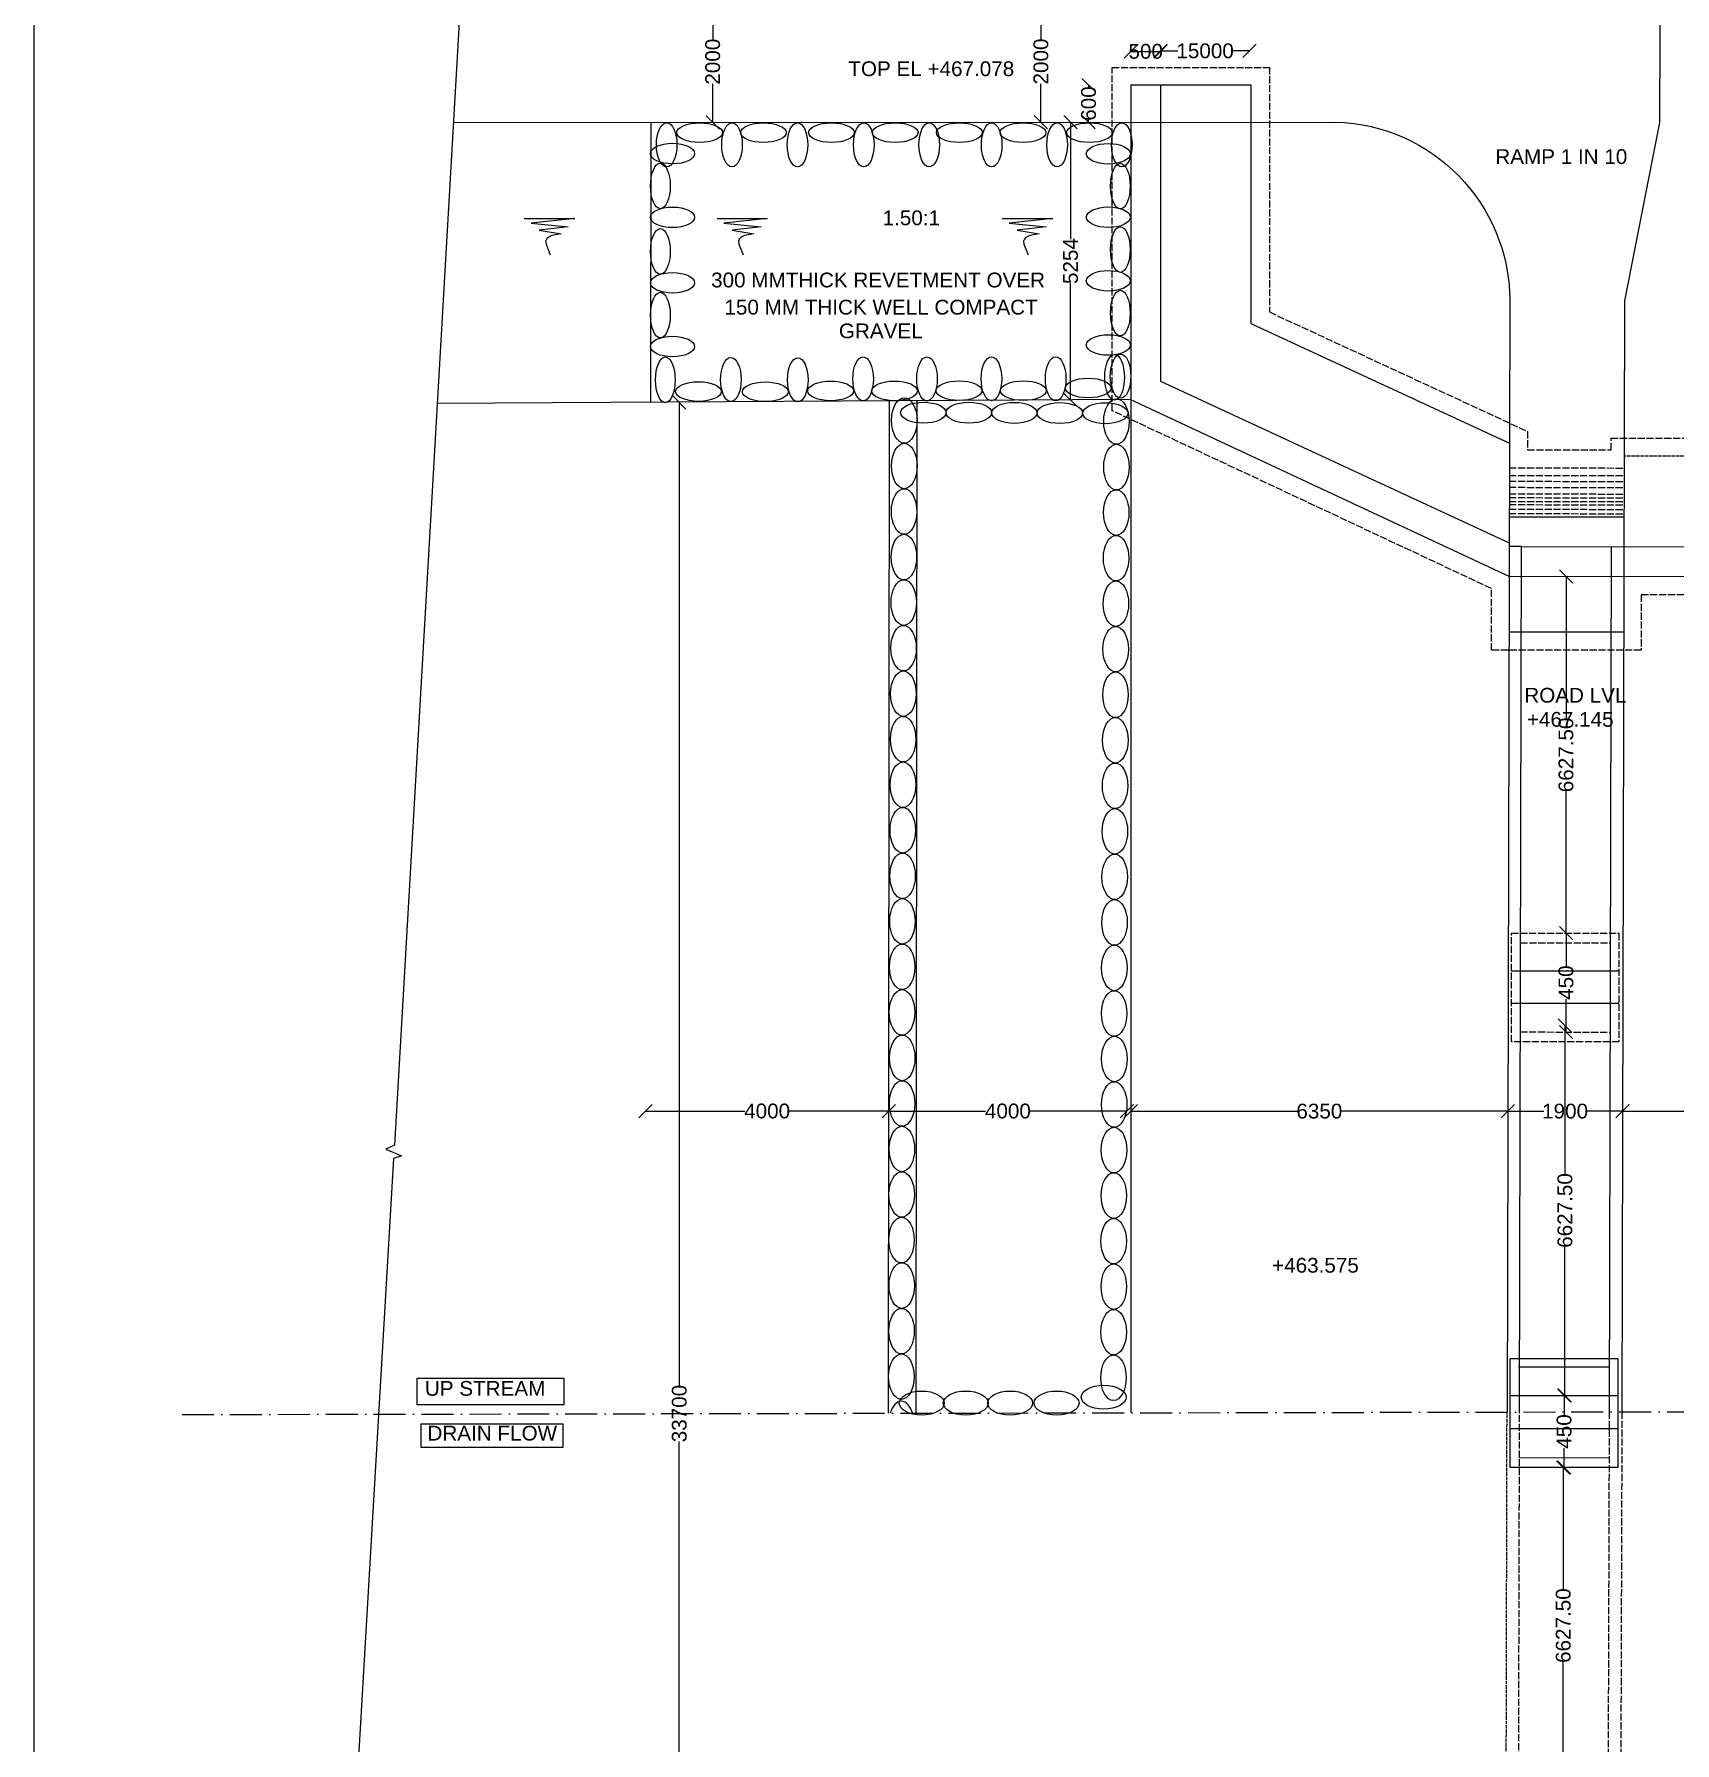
# Model space of a CAD drawing. Header units: feet. Extents: x 5124 to 2925857, y 2311 to 44697474.
# Drawn here: x 2810208 to 2837952, y 44638865 to 44667759 of the extents above; entities that cross this region are included whole.
import ezdxf

# ---------------------------------------------------------------- set-up
doc = ezdxf.new("R2010")
doc.units = ezdxf.units.FT
doc.header["$MEASUREMENT"] = 0
doc.linetypes.add('ACAD_ISO02W100', pattern=[15, 12, -3])
doc.linetypes.add('ACAD_ISO10W100', pattern=[18, 12, -3, 0, -3])
doc.layers.add('DRAWING', color=2, linetype='Continuous')
doc.layers.add('TEXT', color=7, linetype='Continuous')
doc.styles.get("Standard").update_dxf_attribs({"font": 'arial.ttf', "height": 250})
doc.dimstyles.get("Standard").update_dxf_attribs({"dimtxt": 250, "dimasz": 225, "dimexe": 0.18, "dimexo": 0.0625, "dimgap": 0.09, "dimtad": 0, "dimdec": 0, "dimzin": 0, "dimdsep": 46, "dimtxsty": 'Standard', "dimblk": 'OBLIQUE', "dimcen": 0.09, "dimse1": 1, "dimse2": 1, "dimadec": 0, "dimazin": 0, "dimtfac": 1, "dimtdec": 0, "dimtofl": 0, "dimtmove": 0, "dimatfit": 3, "dimfxl": 1, "dimtolj": 1, "dimtzin": 0, "dimarcsym": 0})

# ---------------------------------------------------------------- blocks, each defined once
blk = doc.blocks.new('_Oblique')
at = {"color": 0, "linetype": 'ByBlock', "lineweight": -2}
blk.add_line((-0.5, -0.5), (0.5, 0.5), dxfattribs=at)
blk = doc.blocks.new('*D29')
at = {"layer": 'Defpoints', "color": 0, "transparency": 16777216}
for p in [(2821683, 44668319), (2821683, 44668319), (2821685, 44666268)]:
    blk.add_point(p, dxfattribs=at)
at = {"layer": 'TEXT', "color": 0, "lineweight": -2, "transparency": 16777216}
for p, q in [((2821683, 44668319), (2821683, 44667669)), ((2821683, 44666268), (2821683, 44666919))]:
    blk.add_line(p, q, dxfattribs=at)
at = {"layer": 'TEXT', "color": 0, "lineweight": -2, "transparency": 16777216, "xscale": 225, "yscale": 225, "zscale": 225}
for p, rotation in [((2821683, 44668319), 90), ((2821683, 44666268), 270)]:
    blk.add_blockref('_Oblique', p, dxfattribs=dict(at, rotation=rotation))
at = {"layer": 'TEXT', "color": 0, "transparency": 16777216, "insert": (2821683, 44667294), "char_height": 250, "attachment_point": 5, "rotation": 90}
blk.add_mtext('\\A1;2000', dxfattribs=at)
blk = doc.blocks.new('*D30')
at = {"layer": 'Defpoints', "color": 0, "transparency": 16777216}
for p in [(2827233, 44668323), (2827312, 44668323), (2827313, 44666271)]:
    blk.add_point(p, dxfattribs=at)
at = {"layer": 'TEXT', "color": 0, "lineweight": -2, "transparency": 16777216}
for p, q in [((2827233, 44668323), (2827233, 44667672)), ((2827233, 44666271), (2827233, 44666922))]:
    blk.add_line(p, q, dxfattribs=at)
at = {"layer": 'TEXT', "color": 0, "lineweight": -2, "transparency": 16777216, "xscale": 225, "yscale": 225, "zscale": 225}
for p, rotation in [((2827233, 44668323), 90), ((2827233, 44666271), 270)]:
    blk.add_blockref('_Oblique', p, dxfattribs=dict(at, rotation=rotation))
at = {"layer": 'TEXT', "color": 0, "transparency": 16777216, "insert": (2827233, 44667297), "char_height": 250, "attachment_point": 5, "rotation": 90}
blk.add_mtext('\\A1;2000', dxfattribs=at)
blk = doc.blocks.new('*D32')
at = {"layer": 'Defpoints', "color": 0, "transparency": 16777216}
for p in [(2829255, 44667468), (2828755, 44666900), (2829255, 44666900)]:
    blk.add_point(p, dxfattribs=at)
at = {"layer": 'TEXT', "color": 0, "lineweight": -2, "transparency": 16777216}
blk.add_line((2828755, 44667468), (2829255, 44667468), dxfattribs=at)
at = {"layer": 'TEXT', "color": 0, "lineweight": -2, "transparency": 16777216, "xscale": 225, "yscale": 225, "zscale": 225, "rotation": 180}
blk.add_blockref('_Oblique', (2828755, 44667468), dxfattribs=at)
at = {"layer": 'TEXT', "color": 0, "lineweight": -2, "transparency": 16777216, "xscale": 225, "yscale": 225, "zscale": 225}
blk.add_blockref('_Oblique', (2829255, 44667468), dxfattribs=at)
at = {"layer": 'TEXT', "color": 0, "transparency": 16777216, "insert": (2829005, 44667468), "char_height": 250, "attachment_point": 5}
blk.add_mtext('\\A1;500', dxfattribs=at)
blk = doc.blocks.new('*D33')
at = {"layer": 'Defpoints', "color": 0, "transparency": 16777216}
for p in [(2829255, 44667468), (2830762, 44667476), (2830762, 44667468)]:
    blk.add_point(p, dxfattribs=at)
at = {"layer": 'TEXT', "color": 0, "lineweight": -2, "transparency": 16777216}
for p, q in [((2829255, 44667476), (2829550, 44667476)), ((2830762, 44667476), (2830467, 44667476))]:
    blk.add_line(p, q, dxfattribs=at)
at = {"layer": 'TEXT', "color": 0, "lineweight": -2, "transparency": 16777216, "xscale": 225, "yscale": 225, "zscale": 225, "rotation": 180}
blk.add_blockref('_Oblique', (2829255, 44667476), dxfattribs=at)
at = {"layer": 'TEXT', "color": 0, "lineweight": -2, "transparency": 16777216, "xscale": 225, "yscale": 225, "zscale": 225}
blk.add_blockref('_Oblique', (2830762, 44667476), dxfattribs=at)
at = {"layer": 'TEXT', "color": 0, "transparency": 16777216, "insert": (2830009, 44667476), "char_height": 250, "attachment_point": 5}
blk.add_mtext('\\A1;15000', dxfattribs=at)
blk = doc.blocks.new('*D34')
at = {"layer": 'Defpoints', "color": 0, "transparency": 16777216}
for p in [(2828755, 44666900), (2828039, 44666272), (2828755, 44666272)]:
    blk.add_point(p, dxfattribs=at)
at = {"layer": 'TEXT', "color": 0, "lineweight": -2, "transparency": 16777216}
for p, q in [((2828039, 44666900), (2828039, 44666862)), ((2828039, 44666272), (2828039, 44666309))]:
    blk.add_line(p, q, dxfattribs=at)
at = {"layer": 'TEXT', "color": 0, "lineweight": -2, "transparency": 16777216, "xscale": 225, "yscale": 225, "zscale": 225}
for p, rotation in [((2828039, 44666900), 90), ((2828039, 44666272), 270)]:
    blk.add_blockref('_Oblique', p, dxfattribs=dict(at, rotation=rotation))
at = {"layer": 'TEXT', "color": 0, "transparency": 16777216, "insert": (2828039, 44666586), "char_height": 250, "attachment_point": 5, "rotation": 90}
blk.add_mtext('\\A1;600', dxfattribs=at)
blk = doc.blocks.new('*D35')
at = {"layer": 'Defpoints', "color": 0, "transparency": 16777216}
for p in [(2820309, 44661533), (2820309, 44627333), (2821118, 44627333)]:
    blk.add_point(p, dxfattribs=at)
at = {"layer": 'TEXT', "color": 0, "lineweight": -2, "transparency": 16777216}
for p, q in [((2821118, 44661533), (2821118, 44644903)), ((2821118, 44627333), (2821118, 44643963))]:
    blk.add_line(p, q, dxfattribs=at)
at = {"layer": 'TEXT', "color": 0, "lineweight": -2, "transparency": 16777216, "xscale": 225, "yscale": 225, "zscale": 225}
for p, rotation in [((2821118, 44661533), 90), ((2821118, 44627333), 270)]:
    blk.add_blockref('_Oblique', p, dxfattribs=dict(at, rotation=rotation))
at = {"layer": 'TEXT', "color": 0, "transparency": 16777216, "insert": (2821118, 44644433), "char_height": 250, "attachment_point": 5, "rotation": 90}
blk.add_mtext('\\A1;33700', dxfattribs=at)
blk = doc.blocks.new('*D41')
at = {"layer": 'Defpoints', "color": 0, "transparency": 16777216}
for p in [(2835977, 44658588), (2835977, 44652555), (2836112, 44652555)]:
    blk.add_point(p, dxfattribs=at)
at = {"layer": 'TEXT', "color": 0, "lineweight": -2, "transparency": 16777216}
for p, q in [((2836112, 44658588), (2836112, 44656188)), ((2836112, 44652555), (2836112, 44654955))]:
    blk.add_line(p, q, dxfattribs=at)
at = {"layer": 'TEXT', "color": 0, "lineweight": -2, "transparency": 16777216, "xscale": 225, "yscale": 225, "zscale": 225}
for p, rotation in [((2836112, 44658588), 90), ((2836112, 44652555), 270)]:
    blk.add_blockref('_Oblique', p, dxfattribs=dict(at, rotation=rotation))
at = {"layer": 'TEXT', "color": 0, "transparency": 16777216, "insert": (2836112, 44655571), "char_height": 250, "attachment_point": 5, "rotation": 90}
blk.add_mtext('\\A1;6627.50', dxfattribs=at)
blk = doc.blocks.new('*D42')
at = {"layer": 'Defpoints', "color": 0, "transparency": 16777216}
for p in [(2836112, 44652555), (2836112, 44652555), (2836108, 44650885)]:
    blk.add_point(p, dxfattribs=at)
at = {"layer": 'TEXT', "color": 0, "lineweight": -2, "transparency": 16777216}
for p, q in [((2836112, 44652555), (2836112, 44652001)), ((2836112, 44650885), (2836112, 44651439))]:
    blk.add_line(p, q, dxfattribs=at)
at = {"layer": 'TEXT', "color": 0, "lineweight": -2, "transparency": 16777216, "xscale": 225, "yscale": 225, "zscale": 225}
for p, rotation in [((2836112, 44652555), 90), ((2836112, 44650885), 270)]:
    blk.add_blockref('_Oblique', p, dxfattribs=dict(at, rotation=rotation))
at = {"layer": 'TEXT', "color": 0, "transparency": 16777216, "insert": (2836112, 44651720), "char_height": 250, "attachment_point": 5, "rotation": 90}
blk.add_mtext('\\A1;450', dxfattribs=at)
blk = doc.blocks.new('*D43')
at = {"layer": 'Defpoints', "color": 0, "transparency": 16777216}
for p in [(2836131, 44650997), (2836080, 44644737), (2836094, 44644737)]:
    blk.add_point(p, dxfattribs=at)
at = {"layer": 'TEXT', "color": 0, "lineweight": -2, "transparency": 16777216}
for p, q in [((2836094, 44650997), (2836094, 44648484)), ((2836094, 44644737), (2836094, 44647251))]:
    blk.add_line(p, q, dxfattribs=at)
at = {"layer": 'TEXT', "color": 0, "lineweight": -2, "transparency": 16777216, "xscale": 225, "yscale": 225, "zscale": 225}
for p, rotation in [((2836094, 44650997), 90), ((2836094, 44644737), 270)]:
    blk.add_blockref('_Oblique', p, dxfattribs=dict(at, rotation=rotation))
at = {"layer": 'TEXT', "color": 0, "transparency": 16777216, "insert": (2836094, 44647867), "char_height": 250, "attachment_point": 5, "rotation": 90}
blk.add_mtext('\\A1;6627.50', dxfattribs=at)
blk = doc.blocks.new('*D44')
at = {"layer": 'Defpoints', "color": 0, "transparency": 16777216}
for p in [(2836080, 44644737), (2836080, 44643523), (2836080, 44643523)]:
    blk.add_point(p, dxfattribs=at)
at = {"layer": 'TEXT', "color": 0, "lineweight": -2, "transparency": 16777216}
for p, q in [((2836080, 44644737), (2836080, 44644411)), ((2836080, 44643523), (2836080, 44643850))]:
    blk.add_line(p, q, dxfattribs=at)
at = {"layer": 'TEXT', "color": 0, "lineweight": -2, "transparency": 16777216, "xscale": 225, "yscale": 225, "zscale": 225}
for p, rotation in [((2836080, 44644737), 90), ((2836080, 44643523), 270)]:
    blk.add_blockref('_Oblique', p, dxfattribs=dict(at, rotation=rotation))
at = {"layer": 'TEXT', "color": 0, "transparency": 16777216, "insert": (2836080, 44644130), "char_height": 250, "attachment_point": 5, "rotation": 90}
blk.add_mtext('\\A1;450', dxfattribs=at)
blk = doc.blocks.new('*D45')
at = {"layer": 'Defpoints', "color": 0, "transparency": 16777216}
for p in [(2836080, 44643523), (2836066, 44638171), (2836066, 44638171)]:
    blk.add_point(p, dxfattribs=at)
at = {"layer": 'TEXT', "color": 0, "lineweight": -2, "transparency": 16777216}
for p, q in [((2836066, 44643523), (2836066, 44641464)), ((2836066, 44638171), (2836066, 44640231))]:
    blk.add_line(p, q, dxfattribs=at)
at = {"layer": 'TEXT', "color": 0, "lineweight": -2, "transparency": 16777216, "xscale": 225, "yscale": 225, "zscale": 225}
for p, rotation in [((2836066, 44643523), 90), ((2836066, 44638171), 270)]:
    blk.add_blockref('_Oblique', p, dxfattribs=dict(at, rotation=rotation))
at = {"layer": 'TEXT', "color": 0, "transparency": 16777216, "insert": (2836066, 44640847), "char_height": 250, "attachment_point": 5, "rotation": 90}
blk.add_mtext('\\A1;6627.50', dxfattribs=at)
blk = doc.blocks.new('*D149')
at = {"layer": 'Defpoints', "color": 0, "transparency": 16777216}
for p in [(2837065, 44649559), (2837065, 44649546), (2840716, 44649559)]:
    blk.add_point(p, dxfattribs=at)
at = {"layer": 'TEXT', "color": 0, "lineweight": -2, "transparency": 16777216}
for p, q in [((2837065, 44649546), (2838516, 44649546)), ((2840716, 44649546), (2839265, 44649546))]:
    blk.add_line(p, q, dxfattribs=at)
at = {"layer": 'TEXT', "color": 0, "lineweight": -2, "transparency": 16777216, "xscale": 225, "yscale": 225, "zscale": 225, "rotation": 180}
blk.add_blockref('_Oblique', (2837065, 44649546), dxfattribs=at)
at = {"layer": 'TEXT', "color": 0, "lineweight": -2, "transparency": 16777216, "xscale": 225, "yscale": 225, "zscale": 225}
blk.add_blockref('_Oblique', (2840716, 44649546), dxfattribs=at)
at = {"layer": 'TEXT', "color": 0, "transparency": 16777216, "insert": (2838891, 44649546), "char_height": 250, "attachment_point": 5}
blk.add_mtext('\\A1;3605', dxfattribs=at)
blk = doc.blocks.new('*D150')
at = {"layer": 'Defpoints', "color": 0, "transparency": 16777216}
for p in [(2835127, 44649551), (2835127, 44649546), (2837065, 44649546)]:
    blk.add_point(p, dxfattribs=at)
at = {"layer": 'TEXT', "color": 0, "lineweight": -2, "transparency": 16777216}
for p, q in [((2835127, 44649546), (2835735, 44649546)), ((2837065, 44649546), (2836457, 44649546))]:
    blk.add_line(p, q, dxfattribs=at)
at = {"layer": 'TEXT', "color": 0, "lineweight": -2, "transparency": 16777216, "xscale": 225, "yscale": 225, "zscale": 225, "rotation": 180}
blk.add_blockref('_Oblique', (2835127, 44649546), dxfattribs=at)
at = {"layer": 'TEXT', "color": 0, "lineweight": -2, "transparency": 16777216, "xscale": 225, "yscale": 225, "zscale": 225}
blk.add_blockref('_Oblique', (2837065, 44649546), dxfattribs=at)
at = {"layer": 'TEXT', "color": 0, "transparency": 16777216, "insert": (2836096, 44649546), "char_height": 250, "attachment_point": 5}
blk.add_mtext('\\A1;1900', dxfattribs=at)
blk = doc.blocks.new('*D151')
at = {"layer": 'Defpoints', "color": 0, "transparency": 16777216}
for p in [(2828755, 44649546), (2828755, 44649546), (2835127, 44649546)]:
    blk.add_point(p, dxfattribs=at)
at = {"layer": 'TEXT', "color": 0, "lineweight": -2, "transparency": 16777216}
for p, q in [((2828755, 44649546), (2831567, 44649546)), ((2835127, 44649546), (2832314, 44649546))]:
    blk.add_line(p, q, dxfattribs=at)
at = {"layer": 'TEXT', "color": 0, "lineweight": -2, "transparency": 16777216, "xscale": 225, "yscale": 225, "zscale": 225, "rotation": 180}
blk.add_blockref('_Oblique', (2828755, 44649546), dxfattribs=at)
at = {"layer": 'TEXT', "color": 0, "lineweight": -2, "transparency": 16777216, "xscale": 225, "yscale": 225, "zscale": 225}
blk.add_blockref('_Oblique', (2835127, 44649546), dxfattribs=at)
at = {"layer": 'TEXT', "color": 0, "transparency": 16777216, "insert": (2831941, 44649546), "char_height": 250, "attachment_point": 5}
blk.add_mtext('\\A1;6350', dxfattribs=at)
blk = doc.blocks.new('*D152')
at = {"layer": 'Defpoints', "color": 0, "transparency": 16777216}
for p in [(2828687, 44649648), (2824662, 44649548), (2824662, 44649496)]:
    blk.add_point(p, dxfattribs=at)
at = {"layer": 'TEXT', "color": 0, "lineweight": -2, "transparency": 16777216}
for p, q in [((2824662, 44649548), (2826296, 44649548)), ((2828687, 44649548), (2827052, 44649548))]:
    blk.add_line(p, q, dxfattribs=at)
at = {"layer": 'TEXT', "color": 0, "lineweight": -2, "transparency": 16777216, "xscale": 225, "yscale": 225, "zscale": 225, "rotation": 180}
blk.add_blockref('_Oblique', (2824662, 44649548), dxfattribs=at)
at = {"layer": 'TEXT', "color": 0, "lineweight": -2, "transparency": 16777216, "xscale": 225, "yscale": 225, "zscale": 225}
blk.add_blockref('_Oblique', (2828687, 44649548), dxfattribs=at)
at = {"layer": 'TEXT', "color": 0, "transparency": 16777216, "insert": (2826674, 44649548), "char_height": 250, "attachment_point": 5}
blk.add_mtext('\\A1;4000', dxfattribs=at)
blk = doc.blocks.new('*D153')
at = {"layer": 'Defpoints', "color": 0, "transparency": 16777216}
for p in [(2820544, 44649548), (2820544, 44649496), (2824662, 44649496)]:
    blk.add_point(p, dxfattribs=at)
at = {"layer": 'TEXT', "color": 0, "lineweight": -2, "transparency": 16777216}
for p, q in [((2820544, 44649548), (2822225, 44649548)), ((2824662, 44649548), (2822981, 44649548))]:
    blk.add_line(p, q, dxfattribs=at)
at = {"layer": 'TEXT', "color": 0, "lineweight": -2, "transparency": 16777216, "xscale": 225, "yscale": 225, "zscale": 225, "rotation": 180}
blk.add_blockref('_Oblique', (2820544, 44649548), dxfattribs=at)
at = {"layer": 'TEXT', "color": 0, "lineweight": -2, "transparency": 16777216, "xscale": 225, "yscale": 225, "zscale": 225}
blk.add_blockref('_Oblique', (2824662, 44649548), dxfattribs=at)
at = {"layer": 'TEXT', "color": 0, "transparency": 16777216, "insert": (2822603, 44649548), "char_height": 250, "attachment_point": 5}
blk.add_mtext('\\A1;4000', dxfattribs=at)
blk = doc.blocks.new('*D176')
at = {"layer": 'Defpoints', "color": 0, "transparency": 16777216}
for p in [(2827652, 44666271), (2827529, 44661573), (2827735, 44661573)]:
    blk.add_point(p, dxfattribs=at)
at = {"layer": 'TEXT', "color": 0, "lineweight": -2, "transparency": 16777216}
for p, q in [((2827735, 44666271), (2827735, 44664295)), ((2827735, 44661573), (2827735, 44663549))]:
    blk.add_line(p, q, dxfattribs=at)
at = {"layer": 'TEXT', "color": 0, "lineweight": -2, "transparency": 16777216, "xscale": 225, "yscale": 225, "zscale": 225}
for p, rotation in [((2827735, 44666271), 90), ((2827735, 44661573), 270)]:
    blk.add_blockref('_Oblique', p, dxfattribs=dict(at, rotation=rotation))
at = {"layer": 'TEXT', "color": 0, "transparency": 16777216, "insert": (2827735, 44663922), "char_height": 250, "attachment_point": 5, "rotation": 90}
blk.add_mtext('\\A1;5254', dxfattribs=at)

msp = doc.modelspace()

# ---------------------------------------------------------------- linework, layer by layer
at = {"layer": 'DRAWING', "color": 0}
for points in [[(2810208.4, 44697474.4), (2925812.5, 44697474.4), (2925812.5, 44609612.5), (2810208.4, 44609612.5)], [(2835170.2, 44645366.4), (2836989.2, 44645366.4), (2836989.2, 44643523.4), (2835170.2, 44643523.4)]]:
    msp.add_lwpolyline(points, close=True, dxfattribs=at)
for points in [[(2837730.7, 44676554.3), (2837692.9, 44666265.8), (2837099.6, 44663251.7), (2837057.1, 44644461.9)], [(2817831.7, 44675503.1), (2816299.7, 44648970.2), (2816153.3, 44648902.5), (2816420.6, 44648792.2), (2816286.4, 44648744.4), (2814736.2, 44622243.6)], [(2828754.6, 44666900.2), (2828754.6, 44644452.4)], [(2828754.6, 44666900.2), (2829255.1, 44666900.2)], [(2829255.1, 44666900.2), (2830780.6, 44666900.2), (2830780.6, 44662867.7), (2835154.4, 44660843.2)], [(2829255.1, 44666900.2), (2829255.1, 44661889.8), (2835150.3, 44659156.1)], [(2820635, 44666268), (2820629.7, 44661535)], [(2884892.1, 44659069.2), (2894042.6, 44661929.7), (2894037.7, 44666241.8), (2894551.3, 44666241.8), (2894530.3, 44661551.2), (2884891, 44658563.6), (2835148.9, 44658587.9)], [(2835148.9, 44658587.9), (2828743.6, 44661579.8), (2817024, 44661515.1)], [(2824656.5, 44644438.5), (2824674.6, 44661557.4)], [(2825123.8, 44644441.1), (2825141.8, 44661559.9)], [(2835151.4, 44659599), (2837091.3, 44659594.6)], [(2835326.5, 44644458.6), (2835357, 44659097.2), (2835150.1, 44659097.7)], [(2835357, 44659097.3), (2884892.1, 44659069.2)], [(2836877.4, 44659096.4), (2836842.4, 44644461.5)], [(2835146.6, 44657655.2), (2837086.9, 44657650.8)], [(2835189, 44651920.5), (2837004.3, 44651920.5)], [(2835189, 44651373), (2837004.3, 44651373)], [(2835310.2, 44645225.1), (2836848.2, 44645225.1)], [(2835170.2, 44644737.5), (2836989.2, 44644737.5)], [(2835170.2, 44644177.8), (2836989.2, 44644177.8)], [(2835324.7, 44643687.5), (2836840, 44643682.7)]]:
    msp.add_lwpolyline(points, dxfattribs=at)
at = {"layer": 'DRAWING', "color": 0, "linetype": 'ACAD_ISO02W100', "ltscale": 10}
for points in [[(2839424.8, 44644445.9), (2839455.3, 44658277.2), (2837381.2, 44658277.2), (2837381.2, 44657341.8), (2834850.3, 44657341.8), (2834850.3, 44658384.6), (2828437.8, 44661391.6), (2828437.8, 44667197.5), (2831096.5, 44667197.5), (2831096.5, 44663061.2), (2835461.8, 44661041.4), (2835461.8, 44660730.4), (2836873.6, 44660730.4), (2836873.6, 44660930.2), (2838432.4, 44660930.2)], [(2835151.4, 44660426.8), (2837091.3, 44660422.4)], [(2835151.4, 44660298.6), (2837091.3, 44660294.2)], [(2835151.4, 44660199.3), (2837091.3, 44660194.9)], [(2835151.4, 44660096.7), (2837091.3, 44660092.3)], [(2835151.4, 44659986.7), (2837091.3, 44659982.3)], [(2835151.4, 44659922.6), (2837091.3, 44659918.2)], [(2835151.4, 44659858.5), (2837091.3, 44659854.1)], [(2835151.4, 44659804), (2837091.3, 44659799.6)], [(2835151.4, 44659727.1), (2837091.3, 44659722.7)], [(2835151.4, 44659653.3), (2837091.3, 44659649)], [(2835343.1, 44652395.2), (2836861.4, 44652391.6)], [(2835339.9, 44650886.6), (2836857.8, 44650882.9)], [(2835289.8, 44629291.1), (2835326.5, 44644458.6)], [(2836842.4, 44644461.5), (2836794.6, 44629286.3)], [(2837057.1, 44644461.9), (2837006, 44628270.4), (2840662.4, 44628270.4), (2840710.8, 44644468.8)]]:
    msp.add_lwpolyline(points, dxfattribs=at)
at = {"layer": 'DRAWING', "color": 0}
for points in [[(2817298.4, 44666266.5), (2832222.4, 44666273.3, -0.40361), (2835160.3, 44663266.8), (2835114.5, 44644461.3)], [(2818496.1, 44664642.4), (2819350.1, 44664640.6), (2818612.8, 44664563.5), (2819240.6, 44664502.5), (2818749.2, 44664443.4), (2819118.6, 44664382.5), (2818962.5, 44664352, 0.2755658), (2818856.6, 44664257), (2818863.9, 44664206.8), (2818935.6, 44664029)], [(2821756.3, 44664642.4), (2822610.3, 44664640.6), (2821873, 44664563.5), (2822500.8, 44664502.5), (2822009.4, 44664443.4), (2822378.8, 44664382.5), (2822222.7, 44664352, 0.2755658), (2822116.8, 44664257), (2822124.1, 44664206.8), (2822195.8, 44664029)], [(2826578.4, 44664642.4), (2827432.4, 44664640.6), (2826695.1, 44664563.5), (2827322.9, 44664502.5), (2826831.5, 44664443.4), (2827200.9, 44664382.5), (2827044.8, 44664352, 0.2755658), (2826938.9, 44664257), (2826946.2, 44664206.8), (2827017.9, 44664029)]]:
    msp.add_lwpolyline(points, format="xyb", dxfattribs=at)
at = {"layer": 'DRAWING', "color": 0, "linetype": 'ACAD_ISO02W100', "ltscale": 5}
for points in [[(2838329, 44660623.7), (2837093.6, 44660623.7)], [(2828661.6, 44622328.9), (2830672.5, 44622328.9), (2830672.5, 44626029.3), (2835079.6, 44628079.6), (2835114.5, 44644461.3)]]:
    msp.add_lwpolyline(points, dxfattribs=at)
at = {"layer": 'DRAWING', "color": 0, "linetype": 'ACAD_ISO02W100', "ltscale": 10}
msp.add_lwpolyline([(2835189, 44652555.1), (2837004.3, 44652555.1), (2837004.3, 44650719.9), (2835189, 44650719.9)], close=True, dxfattribs=at)
at = {"layer": 'DRAWING', "color": 0, "linetype": 'ACAD_ISO10W100', "ltscale": 45}
msp.add_lwpolyline([(2812708.8, 44644416), (2840710.8, 44644468.8)], dxfattribs=at)
at = {"layer": 'DRAWING', "color": 0}
for centre, major_axis, ratio in [((2820904.9, 44665888.2), (0, 372.9), 0.4657829), ((2821462.1, 44666094.2), (-386.3, 0), 0.4304334), ((2822008.7, 44665888.2), (0, 372.9), 0.4657829), ((2822539.7, 44666094.2), (-386.3, 0), 0.4304334), ((2823115.9, 44665888.2), (0, 372.9), 0.4657829), ((2823690.3, 44666094.2), (-386.3, 0), 0.4304334), ((2824236.9, 44665888.2), (0, 372.9), 0.4657829), ((2824768, 44666094.2), (-386.3, 0), 0.4304334), ((2825344.2, 44665888.2), (0, 372.9), 0.4657829), ((2825852.2, 44666094.2), (-386.3, 0), 0.4304334), ((2826398.8, 44665888.2), (0, 372.9), 0.4657829), ((2826929.8, 44666094.2), (-386.3, 0), 0.4304334), ((2827506.1, 44665888.2), (0, 372.9), 0.4657829), ((2828053.3, 44666094.2), (-386.3, 0), 0.4304334), ((2828599.9, 44665888.2), (0, 372.9), 0.4657829), ((2821003.6, 44665739.8), (-372.9, 0), 0.4657829), ((2828372.9, 44665736.7), (-372.9, 0), 0.4657829), ((2820797.6, 44665193.2), (0, -386.3), 0.4304334), ((2828575.5, 44665190.1), (0, -386.3), 0.4304334), ((2821003.6, 44664662.2), (-372.9, 0), 0.4657829), ((2828372.9, 44664664.1), (-372.9, 0), 0.4657829), ((2820797.6, 44664085.9), (0, -386.3), 0.4304334), ((2828575.5, 44664117.5), (0, -386.3), 0.4304334), ((2821003.6, 44663554.9), (-372.9, 0), 0.4657829), ((2828372.9, 44663589.6), (-372.9, 0), 0.4657829), ((2820797.6, 44663008.3), (0, -386.3), 0.4304334), ((2828575.5, 44663043), (0, -386.3), 0.4304334), ((2821003.6, 44662477.3), (-372.9, 0), 0.4657829), ((2828372.9, 44662503.7), (-372.9, 0), 0.4657829), ((2820880.9, 44661914.1), (0, -386.3), 0.4304334), ((2821990.1, 44661917.9), (0, 372.9), 0.4657829), ((2823120.9, 44661914.2), (0, 372.9), 0.4657829), ((2824225.7, 44661929), (0, 372.9), 0.4657829), ((2825305.6, 44661928.9), (0, 372.9), 0.4657829), ((2826395.5, 44661932.7), (0, 372.9), 0.4657829), ((2827482.8, 44661932.3), (0, 372.9), 0.4657829), ((2828478.6, 44661957.1), (0, -386.3), 0.4304334), ((2828580, 44661976.8), (0, 372.9), 0.4657829), ((2821442.3, 44661716.5), (-386.3, 0), 0.4304334), ((2822573.1, 44661712.7), (-386.3, 0), 0.4304334), ((2823677.8, 44661727.6), (-386.3, 0), 0.4304334), ((2824757.8, 44661727.5), (-386.3, 0), 0.4304334), ((2825847.7, 44661731.2), (-386.3, 0), 0.4304334), ((2826934.9, 44661730.9), (-386.3, 0), 0.4304334), ((2828032.1, 44661775.4), (-386.3, 0), 0.4304334), ((2824922.1, 44661227.1), (0, 385), 0.5587732), ((2825244.6, 44661358.5), (-384.7, 0), 0.4609195), ((2826014, 44661358.5), (-384.7, 0), 0.4609195), ((2826783.3, 44661355.3), (-384.7, 0), 0.4609195), ((2827552.7, 44661352.3), (-384.7, 0), 0.4609195), ((2828322.1, 44661349.4), (-384.7, 0), 0.4609195), ((2828509.3, 44661208.9), (0, 385), 0.5587732), ((2824922.1, 44660457.1), (0, 385), 0.5587732), ((2828509.3, 44660438.9), (0, 385), 0.5587732), ((2824919.1, 44659687.1), (0, 385), 0.5587732), ((2828506.3, 44659668.9), (0, 385), 0.5587732), ((2824916.1, 44658917.1), (0, 385), 0.5587732), ((2828503.3, 44658898.9), (0, 385), 0.5587732), ((2824913.1, 44658147.1), (0, 385), 0.5587732), ((2828500.3, 44658128.9), (0, 385), 0.5587732), ((2824909.7, 44657377.1), (0, 385), 0.5587732), ((2828496.8, 44657358.9), (0, 385), 0.5587732), ((2824906.7, 44656607.1), (0, 385), 0.5587732), ((2828493.9, 44656588.9), (0, 385), 0.5587732), ((2824903.2, 44655837.1), (0, 385), 0.5587732), ((2828490.4, 44655818.9), (0, 385), 0.5587732), ((2824899.7, 44655067.1), (0, 385), 0.5587732), ((2828486.9, 44655048.9), (0, 385), 0.5587732), ((2824896.3, 44654297.1), (0, 385), 0.5587732), ((2828483.4, 44654278.9), (0, 385), 0.5587732), ((2824893.3, 44653527.1), (0, 385), 0.5587732), ((2828480.4, 44653508.9), (0, 385), 0.5587732), ((2824890.3, 44652757.1), (0, 385), 0.5587732), ((2828477.5, 44652738.9), (0, 385), 0.5587732), ((2824886.8, 44651987.1), (0, 385), 0.5587732), ((2828474, 44651968.9), (0, 385), 0.5587732), ((2824883.8, 44651217.1), (0, 385), 0.5587732), ((2828471, 44651198.9), (0, 385), 0.5587732), ((2824887.7, 44650447.2), (0, 385), 0.5587732), ((2828474.9, 44650429), (0, 385), 0.5587732), ((2824884.8, 44649677.2), (0, 385), 0.5587732), ((2828471.9, 44649659), (0, 385), 0.5587732), ((2824881.8, 44648907.2), (0, 385), 0.5587732), ((2828469, 44648889), (0, 385), 0.5587732), ((2824878.3, 44648137.2), (0, 385), 0.5587732), ((2828465.5, 44648119), (0, 385), 0.5587732), ((2824875.3, 44647367.2), (0, 385), 0.5587732), ((2828462.5, 44647349), (0, 385), 0.5587732), ((2824879, 44646597.3), (0, 385), 0.5587732), ((2828466.1, 44646579.1), (0, 385), 0.5587732), ((2824876, 44645827.3), (0, 385), 0.5587732), ((2828463.2, 44645809.1), (0, 385), 0.5587732), ((2824873, 44645057.3), (0, 385), 0.5587732), ((2828460.2, 44645039.1), (0, 385), 0.5587732)]:
    msp.add_ellipse(centre, major_axis=major_axis, ratio=ratio, dxfattribs=at)
msp.add_ellipse((2824873, 44644255.5), major_axis=(0, 385), ratio=0.5587732, start_param=5.2101045, end_param=7.3583728, dxfattribs=at)
at = {"layer": 'TEXT', "color": 0}
for points in [[(2816686.2, 44645031), (2819166.4, 44645031), (2819166.4, 44644581.4), (2816686.2, 44644581.4)], [(2816753.9, 44644260.3), (2819148.7, 44644260.3), (2819148.7, 44643857.2), (2816753.9, 44643857.2)]]:
    msp.add_lwpolyline(points, close=True, dxfattribs=at)
for centre in [(2825217.2, 44644610.8), (2825961.2, 44644610.8), (2826711.4, 44644610.8), (2827497.2, 44644610.8), (2828294, 44644709.1)]:
    msp.add_ellipse(centre, major_axis=(-379.7, 0), ratio=0.5346937, dxfattribs=at)

# ---------------------------------------------------------------- texts
for s, p in [('TOP EL +467.078 ', (2823975.6, 44667050)), ('RAMP 1 IN 10 ', (2834916.4, 44665563.8)), ('1.50:1', (2824555.9, 44664529)), ('300 MMTHICK REVETMENT OVER ', (2821655.8, 44663477.5)), ('150 MM THICK WELL COMPACT ', (2821880.7, 44663018.2)), ('GRAVEL', (2823816.7, 44662617.1)), ('ROAD LVL ', (2835406.4, 44656455.5)), ('+467.145', (2835450.3, 44656047.6)), ('+463.575 ', (2831142, 44646815.9)), ('UP STREAM ', (2816815.1, 44644733.4)), ('DRAIN FLOW ', (2816859, 44643976.9))]:
    msp.add_text(s, height=250, dxfattribs=at).set_placement(p)

# ---------------------------------------------------------------- dimensions: what is measured, and where the dimension line sits
for base, p1, p2, text, picture, middle in [((2821683.4, 44668318.7), (2821685, 44666268.5), (2821683.4, 44668318.7), '2000', '*D29', (2821683.4, 44667293.6)), ((2827232.5, 44668323.1), (2827313.4, 44666271.1), (2827311.8, 44668323.1), '2000', '*D30', (2827232.5, 44667297.1)), ((2828039, 44666271.7), (2828754.6, 44666900.2), (2828754.9, 44666271.7), '600', '*D34', (2828039, 44666586)), ((2827734.8, 44661573.1), (2827651.8, 44666271.2), (2827529.3, 44661573.1), '5254', '*D176', (2827734.8, 44663922.2)), ((2821118, 44627333.2), (2820309.2, 44661533.2), (2820309.2, 44627333.2), '33700', '*D35', (2821118, 44644433.2)), ((2836112.2, 44652555.1), (2835976.9, 44658587.5), (2835976.9, 44652555.1), '6627.50', '*D41', (2836112.2, 44655571.3)), ((2836112.2, 44652555.1), (2836108.2, 44650884.7), (2836112.2, 44652555.1), '450', '*D42', (2836112.2, 44651719.9)), ((2836094.4, 44644737.5), (2836130.9, 44650997.2), (2836079.7, 44644737.5), '6627.50', '*D43', (2836094.4, 44647867.4)), ((2836079.7, 44643523.4), (2836079.7, 44644737.5), (2836079.7, 44643523.4), '450', '*D44', (2836079.7, 44644130.5)), ((2836066, 44638171), (2836079.7, 44643523.4), (2836066, 44638171), '6627.50', '*D45', (2836066, 44640847.2))]:
    dim = msp.add_linear_dim(base=base, p1=p1, p2=p2, angle=90, text=text, dimstyle='Standard', dxfattribs=at)
    dim.commit()
    dim.dimension.update_dxf_attribs({"geometry": picture, "text_midpoint": middle})
dim = msp.add_linear_dim(base=(2829255.1, 44667467.6), p1=(2828754.6, 44666900.2), p2=(2829255.1, 44666900.2), text='500', dimstyle='Standard', dxfattribs=at)
dim.commit()
dim.dimension.update_dxf_attribs({"geometry": '*D32', "text_midpoint": (2829004.9, 44667467.6), "dimtype": 160})
for base, p1, p2, text, picture, middle in [((2830762.4, 44667475.7), (2829255.1, 44667467.6), (2830762.4, 44667467.6), '15000', '*D33', (2830008.8, 44667475.7)), ((2820544.1, 44649548.4), (2824661.9, 44649496.3), (2820544.1, 44649496.3), '4000', '*D153', (2822603, 44649548.4)), ((2824661.9, 44649548.4), (2828687, 44649648.1), (2824661.9, 44649496.3), '4000', '*D152', (2826674.4, 44649548.4)), ((2828754.6, 44649546.2), (2835126.9, 44649546.2), (2828754.6, 44649546.2), '6350', '*D151', (2831940.8, 44649546.2)), ((2835126.9, 44649546.2), (2837065.4, 44649546.2), (2835126.9, 44649550.9), '1900', '*D150', (2836096.2, 44649546.2)), ((2837065.4, 44649546.2), (2840715.6, 44649558.6), (2837065.4, 44649558.6), '3605', '*D149', (2838890.5, 44649546.2))]:
    dim = msp.add_linear_dim(base=base, p1=p1, p2=p2, text=text, dimstyle='Standard', dxfattribs=at)
    dim.commit()
    dim.dimension.update_dxf_attribs({"geometry": picture, "text_midpoint": middle})

doc.saveas('drawing.dxf')
